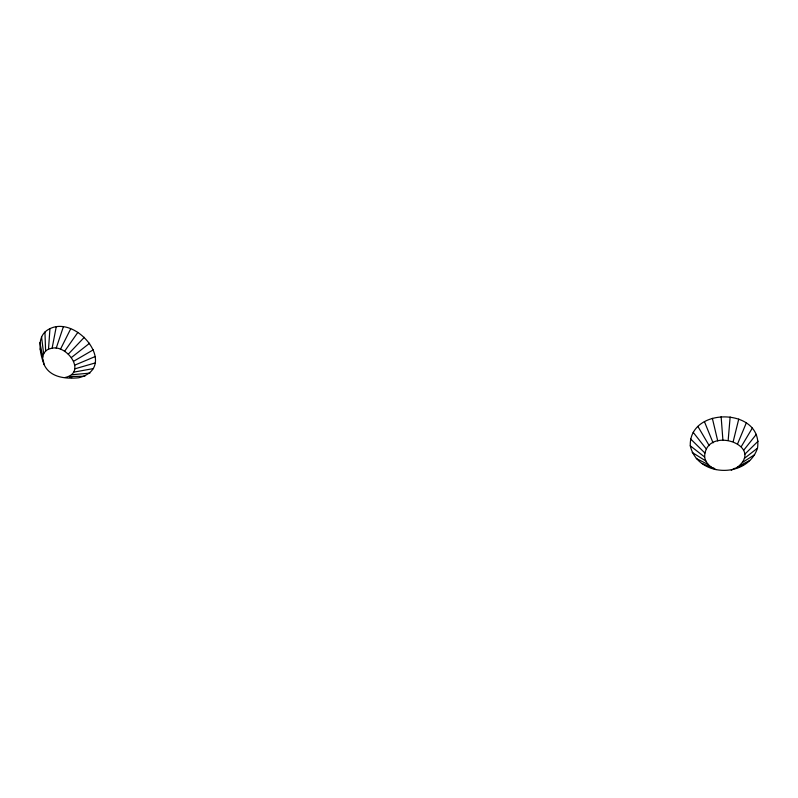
<?xml version="1.0" encoding="UTF-8"?>
<svg xmlns="http://www.w3.org/2000/svg" width="798" height="798" viewBox="0 0 798 798"><rect width="100%" height="100%" fill="white"/><g stroke="black" fill="none" stroke-linecap="round" stroke-linejoin="round"><path stroke-width="1.2" d="M690.28 445.823C688.864 406.192 763.467 407.588 757.501 448.147C747.347 478.73 697.602 477.553 690.28 445.823L704.634 457.005C705.542 463.079 710.529 467.538 716.055 469.613M704.634 457.005C705.183 424.267 767.626 445.623 735.936 468.356M42.853 360.716C41.945 356.088 44.07 351.05 48.508 349.125L49.945 328.666C77.725 314.881 118.942 367.798 78.703 377.763C66.124 379.05 50.015 377.753 44.08 364.546C39.79 352.945 35.74 335.14 49.945 328.666M728.185 440.207L730.14 416.975M48.508 349.125L52.119 348.177L56.209 326.971M733.232 441.434L738.749 419.07M65.296 377.454C86.852 372.476 67.381 344.916 52.119 348.177M56.189 348.237L63.281 327.05M737.681 443.648L746.32 422.86M60.439 349.315L70.673 328.896M741.232 446.681L752.324 428.077M64.578 351.329L77.855 332.397M743.616 450.321L756.344 434.331M68.309 354.132L84.319 337.295M744.694 454.321L758.1 441.184M71.381 357.534L89.595 343.24M744.384 458.391L757.501 448.147M742.729 462.251L754.619 454.73M73.576 361.295L93.336 349.793M731.277 470.182L735.138 468.147M739.846 465.653L749.671 460.496M74.753 365.155L95.291 356.507M736.265 467.708L743.018 465.064M74.832 368.846L95.341 362.91M73.815 372.117L93.516 368.566M71.78 374.751L89.945 373.105M68.877 376.566L84.887 376.237M709.512 467.149L714.26 468.326M69.416 376.995L71.8 377.604M702.18 463.498L711.686 467.458M696.285 458.511L708.185 464.496M692.225 452.486L705.781 460.935M690.599 438.95L704.843 452.965M693.183 432.336L706.4 449.084M697.891 426.421L709.203 445.643M704.425 421.633L713.063 442.86M40.179 348.935L41.945 354.462M712.355 418.322L717.741 440.955M43.192 360.058L44.08 364.546M39.9 342.512L42.693 357.015M41.516 336.736L43.641 353.704M721.133 416.726L722.898 440.047M44.937 332.008L45.616 351.01"/></g></svg>
